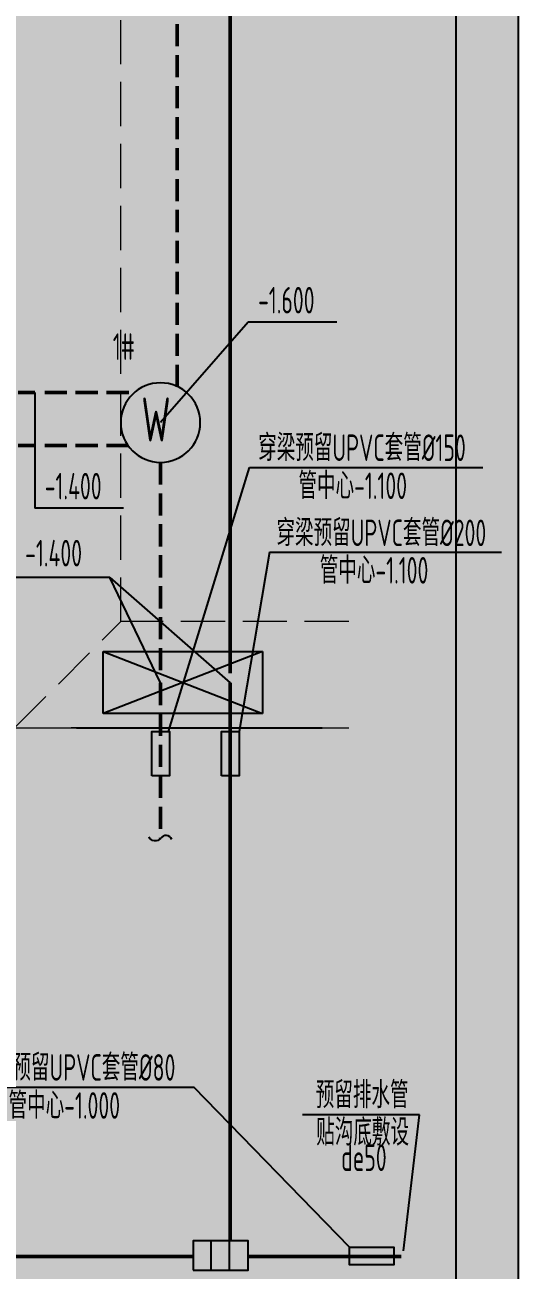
# Model space of a CAD drawing. Header units: inches. Extents: x 143994 to 247866, y 243815 to 272761.
# Drawn here: x 179593 to 182383, y 247896 to 254934 of the extents above; entities that cross this region are included whole.
import ezdxf

# ---------------------------------------------------------------- set-up
doc = ezdxf.new("R2010")
doc.units = ezdxf.units.IN
doc.header["$LTSCALE"] = 1000
doc.header["$MEASUREMENT"] = 0
doc.linetypes.add('DASH', pattern=[0.35, 0.25, -0.1])
doc.layers.get('DEFPOINTS').update_dxf_attribs({"color": 62})
for name, color, linetype in [('0-建筑1F', 127, 'Continuous'), ('00污水标注', 130, 'Continuous'), ('00给水标注', 13, 'Continuous'), ('00雨水标注', 3, 'Continuous'), ('00雨水管件', 64, 'Continuous'), ('PUB_HATCH', 8, 'Continuous')]:
    doc.layers.add(name, color=color, linetype=linetype)
for name, color, linetype, lineweight in [('00污水管', 120, 'DASH', 50), ('00雨水管', 60, 'Continuous', 50), ('A-M-Stone', 11, 'Continuous', 15), ('散水线', 8, 'Continuous', 15)]:
    doc.layers.add(name, color=color, linetype=linetype, lineweight=lineweight)
doc.styles.add('ECADI', font='hzs.shx', dxfattribs={"width": 0.7, "bigfont": 'hztxt.shx'})
doc.styles.get("Standard").update_dxf_attribs({"font": 'arial.ttf'})
doc.linetypes.add('Y_WATER_SUPPLY', pattern='A,3,-0.2,["Y",Standard,S=0.2,R=0,X=-0.1,Y=-0.05],-0.2', length=3.4)

# ---------------------------------------------------------------- blocks, each defined once
blk = doc.blocks.new('检查井')
at = {"layer": '00污水标注'}
blk.add_circle((636437.9, -251310.5), 225, dxfattribs=at)
at = {"layer": '00污水标注', "style": 'ECADI', "width": 0.7}
blk.add_text('W', height=250, dxfattribs=at).set_placement((636380.1, -251417.6))
blk = doc.blocks.new('雨水口')
at = {"layer": '00雨水管件'}
for p, q in [((641335.4, -256989.9), (641335.4, -256824.7)), ((641439.6, -256989.9), (641439.6, -256824.7))]:
    blk.add_line(p, q, dxfattribs=at)
blk.add_lwpolyline([(641234.5, -256824.7), (641545.4, -256824.7), (641545.4, -256989.9), (641234.5, -256989.9)], close=True, dxfattribs=at)
blk = doc.blocks.new('QWQW8EF')
at = {"layer": '00污水标注'}
for p, q in [((661788.7, -508327), (661291.9, -508894.7)), ((662289.6, -508327), (661788.7, -508327)), ((660581.9, -508724.7), (660581.9, -509378)), ((661082.8, -509378), (660581.9, -509378)), ((661004.9, -509770.9), (660472, -509770.9)), ((661004.9, -509770.9), (661686.9, -510366)), ((661292, -510366), (661004.9, -509770.9))]:
    blk.add_line(p, q, dxfattribs=at)
blk.add_lwpolyline([(661356.2, -511250.4, 0.575183), (661291.9, -511244.5, -0.604745), (661227.7, -511235.7, -16.924828)], format="xyb", dxfattribs=at)
at = {"layer": '00污水管', "ltscale": 0.5}
for p, q in [((661386.9, -508693.1), (661386.9, -502698.5)), ((659961.3, -508724.7), (660581.9, -508724.7)), ((660636.9, -508724.7), (661144.5, -508724.7)), ((659961.3, -509024.7), (660581.9, -509024.7)), ((660636.9, -509024.7), (661108.3, -509024.7)), ((661291.9, -509119.7), (661292, -510311)), ((661292, -510366), (661292, -511244.4))]:
    blk.add_line(p, q, dxfattribs=at)
at = {"layer": '00雨水标注', "color": 1}
for p, q in [((661336.9, -510641.5), (661794.8, -509148.6)), ((661794.8, -509148.6), (663115.3, -509148.6)), ((661908.8, -509628), (661736.9, -510641.5)), ((661908.8, -509628), (663221, -509628)), ((660089.5, -512651.1), (661479.5, -512651.1)), ((662360.9, -513554.5), (661479.5, -512651.1))]:
    blk.add_line(p, q, dxfattribs=at)
at = {"layer": '00雨水标注'}
for p, q in [((662757, -512807.7), (662094.5, -512807.7)), ((662665.9, -513576.6), (662756.9, -512807.7))]:
    blk.add_line(p, q, dxfattribs=at)
at = {"layer": '00雨水标注', "color": 1}
for points in [[(661242, -510891.5), (661242, -510641.5), (661342, -510641.5), (661342, -510891.5)], [(661636.9, -510891.5), (661636.9, -510641.5), (661736.9, -510641.5), (661736.9, -510891.5)], [(662360.9, -513554.5), (662610.9, -513554.5), (662610.9, -513654.5), (662360.9, -513654.5)]]:
    blk.add_lwpolyline(points, close=True, dxfattribs=at)
at = {"layer": '00雨水管', "linetype": 'Y_WATER_SUPPLY', "ltscale": 0.5}
for p, q in [((661686.9, -510311), (661686.9, -502196.7)), ((661686.9, -513519.5), (661686.9, -510366)), ((661476, -513607), (656531.9, -513607)), ((662653.7, -513607), (661786.9, -513607))]:
    blk.add_line(p, q, dxfattribs=at)
at = {"layer": '00污水标注', "xscale": -1}
blk.add_blockref('检查井', (1297729.8, -257584.3), dxfattribs=at)
at = {"layer": '00给水标注', "xscale": -1, "rotation": 180}
blk.add_blockref('雨水口', (20241.6, -770509.4), dxfattribs=at)
at = {"layer": '00污水标注', "style": 'ECADI', "width": 0.7}
for s, p in [('-1.600', (661843.8, -508278.1)), ('1#', (661022.3, -508540.5)), ('-1.400', (660637, -509329.1)), ('-1.400', (660526.2, -509707.6))]:
    blk.add_text(s, height=150, dxfattribs=at).set_placement(p)
at = {"layer": '00雨水标注', "color": 1, "style": 'ECADI', "width": 0.7}
for s, p in [('穿梁预留UPVC套管%%C150', (661844.4, -509111.9)), ('管中心-1.100', (662072.1, -509326.8)), ('穿梁预留UPVC套管%%C200', (661947.6, -509592.9)), ('管中心-1.100', (662192.6, -509804.7)), ('穿外墙预留UPVC套管%%C80', (660139.1, -512614.5)), ('管中心-1.000', (660432.2, -512829.4))]:
    blk.add_text(s, height=150, dxfattribs=at).set_placement(p)
at = {"layer": '00雨水标注', "style": 'ECADI', "width": 0.7}
for s, p in [('预留排水管', (662170.1, -512769.6)), ('贴沟底敷设', (662172.8, -512980.7)), ('de50', (662313.9, -513124.6))]:
    blk.add_text(s, height=150, dxfattribs=at).set_placement(p)
blk = doc.blocks.new('144')
at = {"layer": '00给水标注', "color": 127}
for p, q in [((661898.5, -388794.6), (660998.5, -389144.6)), ((660998.5, -388794.6), (661898.5, -389144.6)), ((660998.5, -389144.6), (660998.5, -388794.6)), ((660998.5, -388794.6), (661898.5, -388794.6)), ((661898.5, -388794.6), (661898.5, -389144.6)), ((661898.5, -389144.6), (660998.5, -389144.6))]:
    blk.add_line(p, q, dxfattribs=at)
at = {"layer": 'A-M-Stone', "color": 127}
for p, q in [((660496.9, -389225.3), (660846.9, -389225.3)), ((660846.9, -389225.3), (660816.9, -389225.3)), ((662236.9, -389225.3), (662386.9, -389225.3)), ((662236.9, -389225.3), (662266.9, -389225.3))]:
    blk.add_line(p, q, dxfattribs=at)
at = {"layer": 'PUB_HATCH', "color": 127}
blk.add_line((660846.9, -389225.3), (662236.9, -389225.3), dxfattribs=at)
at = {"layer": '散水线', "color": 127, "linetype": 'DASH'}
for p, q in [((661096.9, -388625.3), (661096.9, -381270.3)), ((660496.9, -389225.3), (661096.9, -388625.3)), ((662386.9, -388625.3), (661096.9, -388625.3))]:
    blk.add_line(p, q, dxfattribs=at)

msp = doc.modelspace()

# ---------------------------------------------------------------- hatches: boundary and pattern name
at = {"layer": 'DEFPOINTS'}
h = msp.add_hatch(dxfattribs=at)
h.set_pattern_fill('ANSI31', color=250)
h.set_pattern_definition([(45, (-65482.5842, -4e-05), (-1.122532015, 1.122532015), [])])
h.paths.add_polyline_path([(182383.45, 243814.78), (157803.44, 243814.78), (157803.44, 270814.78), (182383.45, 270814.78)])

# ---------------------------------------------------------------- linework, layer by layer
at = {"layer": 'DEFPOINTS', "linetype": 'ByBlock'}
for points in [[(147283.45, 270814.78), (182383.45, 270814.78), (182383.45, 243814.78), (147283.45, 243814.78)], [(147633.45, 244814.78), (182033.45, 244814.78), (182033.45, 270414.78), (147633.45, 270414.78)]]:
    msp.add_lwpolyline(points, close=True, dxfattribs=at)
at = {"layer": 'DEFPOINTS'}
msp.add_lwpolyline([(182383.45, 243814.78), (157803.44, 243814.78), (157803.44, 270814.78), (182383.45, 270814.78)], close=True, dxfattribs=at)

# ---------------------------------------------------------------- block references
msp.add_blockref('QWQW8EF', (-480931.31, 761580.81))
at = {"layer": '0-建筑1F'}
msp.add_blockref('144', (-480961.31, 640186.38), dxfattribs=at)

doc.saveas('drawing.dxf')
